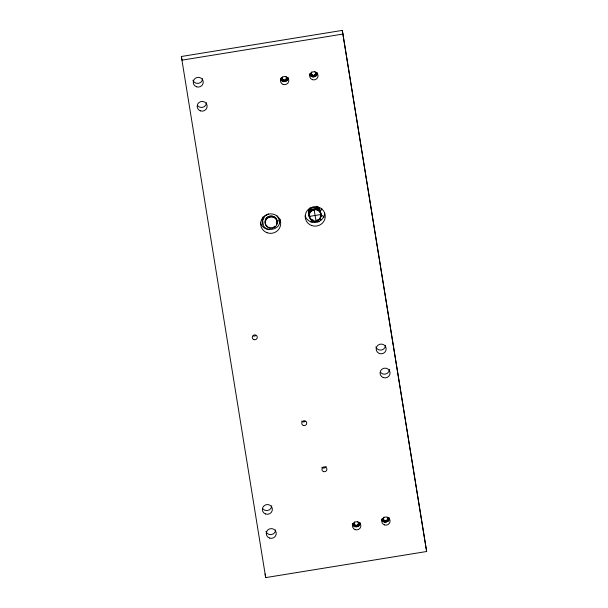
<?xml version="1.0" encoding="UTF-8"?>
<svg xmlns="http://www.w3.org/2000/svg" width="608" height="608" viewBox="0 0 608 608"><rect width="100%" height="100%" fill="white"/><g stroke="black" fill="none" stroke-linecap="round" stroke-linejoin="round"><path stroke-width="0.91" d="M309.753 217.383L308.986 214.502L309.305 211.789L310.323 209.676L310.019 207.845C307.747 211.341 308.598 216.25 310.893 219.518M284.149 80.203L282.249 79.108L280.448 79.595L283.313 81.601L284.035 81.67L284.149 80.203C286.094 80.347 287.234 77.611 285.646 76.403M313.394 75.468L311.494 74.366L309.685 74.852L312.558 76.859L313.28 76.927L313.394 75.468C315.537 75.628 316.532 72.436 314.579 71.44M356.197 525.449L356.083 526.908L358.796 525.981L360.278 523.579L358.416 523.686C357.74 527.197 352.154 524.628 354.563 521.884M385.442 520.706L384.332 520.41L383.382 519.27L381.436 519.452L383.899 521.915L385.328 522.173L385.442 520.706C387.205 520.82 388.421 518.51 387.205 517.172M262.785 223.007L262.534 218.333C259.236 236.71 288.868 229.664 276.579 215.452M265.149 221.608C265.21 213.583 278.228 214.708 277.142 222.634C277.081 230.66 264.062 229.535 265.149 221.608L265.377 223.524M265.301 222.52C265.156 215.711 276.222 214.837 277.073 221.631M284.035 81.67L286.14 81.138L287.706 79.663L288.306 77.626L286.414 78.067M278.996 221.32L279.148 219.906L279.452 221.738M313.28 76.927L315.385 76.403L316.95 74.921L317.551 72.884L315.658 73.325M309.487 217.39L308.682 212.671L309.084 215.498C307.663 208.194 319.831 206.218 320.788 213.598C322.704 219.754 314.26 224.922 310.483 219.131C305.467 213.469 315.218 205.899 319.694 211.804C324.338 216.98 316.152 224.496 311.197 219.845L311.045 218.933M358.416 523.686L358.332 522.568L357.382 521.428M262.838 220.172L264.746 216.357L268.348 213.963M283.313 81.601L283.761 80.172M312.558 76.859L313.006 75.43M355.809 525.411L355.353 526.84L354.654 526.65L352.192 524.187L354.137 524.005M384.598 522.105L385.054 520.668M282.287 76.95L282.249 79.108M320.006 217.474L320.462 216.57L320.614 217.489M358.31 524.043L360.073 524.263L359.959 523.572L359.754 524.902L358.135 524.385M282.606 81.411L283.396 80.066M312.634 75.331L311.851 76.669L310.566 75.164M355.437 525.312L354.654 526.65L354.54 525.966M384.682 520.57L383.899 521.915L383.785 521.223M320.902 216.516L320.401 211.341L321.845 208.932M311.76 71.896L311.258 72.907L311.494 74.366M359.108 524.719L359.959 523.572M383.808 517.142L383.382 519.27M385.328 522.173L388.041 521.238L389.523 518.837L387.661 518.943M310.323 209.676C313.47 204.881 320.644 208.529 320.788 213.598L319.983 209.988L317.862 206.948L318.166 208.78M281.952 81.1L283.047 79.906M311.197 76.365L312.292 75.164M353.993 526.346L355.087 525.152M383.238 521.603L384.332 520.41M311.767 222.118L313.287 221M281.36 80.689L282.735 79.686M310.604 75.947L311.98 74.944M353.408 525.935L354.776 524.932M384.02 520.19L382.645 521.193L382.029 520L382.143 520.684L383.754 519.924M387.319 520.957L387.927 520.554L388.041 521.238L386.878 520.212M280.85 80.18L282.462 79.42M311.706 74.678L310.095 75.438L309.981 74.754M354.51 524.658L352.898 525.426L352.784 524.734M387.676 518.191L388.922 517.674M352.488 524.841L354.289 524.354M381.733 520.098L383.534 519.612M358.454 523.306L360.354 522.865M387.699 518.563L389.599 518.122M265.696 577.6L181.359 56.491L342.304 30.4L426.641 551.509L265.696 577.6L265.088 573.937M342.912 34.063L181.974 60.154L181.359 56.491M309.244 216.418L320.94 214.518M310.042 74.146L311.334 74.024M280.797 78.888L282.089 78.766M315.613 73.697L317.475 73.591M286.368 78.44L288.23 78.333M309.89 73.568L311.243 73.659M280.645 78.303L281.998 78.402M381.938 518.806L383.283 518.905M352.693 523.549L354.038 523.64M315.506 74.062L317.27 74.275L317.156 73.591M286.262 78.804L288.025 79.017M387.554 519.308L389.318 519.521L389.204 518.837L388.998 520.159L387.38 519.642M315.339 74.404L316.95 74.921M286.094 79.139L287.706 79.663M311.083 75.673L311.737 75.985M281.838 80.416L282.492 80.72M315.111 74.708L316.517 75.498M285.866 79.45L287.28 80.241M387.152 519.954L388.565 520.744M357.907 524.689L359.32 525.479M317.399 220.795L319.018 221.76M319.382 218.888L320.956 219.944M320.522 214.198L324.216 217.17M314.83 74.974L315.993 76L315.879 75.308M285.585 79.716L286.748 80.735L286.634 80.051M357.633 524.955L358.796 525.981L358.682 525.297M314.511 75.187L315.385 76.403M285.266 79.929L286.14 81.138M386.551 520.425L387.433 521.641M357.306 525.168L358.188 526.384M309.274 215.445L309.905 216.729M314.154 75.339L314.716 76.692M284.909 80.081L285.479 81.434M386.202 520.585L386.764 521.938M356.957 525.327L357.519 526.68M262.474 221.175L263.135 224.382M426.641 551.509L342.304 30.4M313.895 76.182L314.009 76.874L313.781 75.438M320.401 211.341L321.009 215.521M319.983 209.988L320.294 211.82M320.12 211.713L320.272 212.633M319.352 208.711L319.664 210.543M319.542 210.885L319.694 211.804M318.668 207.754L318.972 209.585M318.828 210.17L318.98 211.082M317.992 209.585L318.144 210.505M316.844 206.234L317.148 208.065M317.064 209.152L317.216 210.072M316.069 208.886L316.228 209.798M317.802 219.564L317.954 220.484M315.043 208.787L315.202 209.699M316.859 219.982L317.011 220.902M314.017 208.863L316.008 221.152M313.014 209.114L313.166 210.034M312.071 209.532L312.223 210.444M313.796 220.218L313.956 221.13M311.212 210.102L311.364 211.014M312.808 219.944L312.96 220.864M310.475 210.801L310.627 211.721M311.881 219.511L312.033 220.43M309.442 208.802L309.753 210.642M309.867 211.622L310.019 212.534M308.993 209.958L309.305 211.789M309.411 212.526L309.563 213.446M310.331 218.211L310.483 219.131M308.735 211.242L309.046 213.074M309.122 213.499L309.282 214.411M309.016 214.495L309.578 217.276M284.65 80.925L284.764 81.616L284.536 80.18M356.698 526.171L356.812 526.855L356.577 525.418M276.67 219.739L276.822 220.658M277.142 222.634L276.921 220.712M276.252 218.827L276.404 219.739M276.883 222.718L277.035 223.63M275.675 217.998L275.827 218.91M276.594 223.683L276.746 224.595M274.96 217.284L275.112 218.196M274.124 216.699L274.276 217.611M273.197 216.266L273.349 217.178M274.793 226.108L274.945 227.027M272.202 215.992L272.361 216.912M273.934 226.678L274.086 227.597M271.176 215.901L271.335 216.813M270.15 215.977L270.302 216.889M271.989 227.346L272.141 228.266M269.146 216.228L269.298 217.14M268.204 216.646L268.356 217.558M269.937 227.331L270.089 228.243M267.345 217.208L267.505 218.128M268.941 227.058L269.093 227.977M266.608 217.915L266.76 218.834M266 218.736L266.152 219.648M267.178 226.039L267.33 226.959M265.544 219.64L265.696 220.552M266.464 225.325L266.616 226.244M265.255 220.605L265.415 221.525M266.038 225.416L265.468 223.584L265.62 224.496M262.937 216.965L263.241 218.796M262.375 219.754L262.686 221.586M385.822 520.676L386.057 522.112M324.657 212.785A10.032 9.751 -9.5 0 1 305.14 215.954M280.06 219.161A10.032 9.751 -9.5 0 1 279.414 223.364M269.002 229.657A10.032 9.751 -9.5 0 1 260.323 222.361M255.732 335.548A2.508 2.44 -9.5 0 1 253.255 335.95M326.131 466.48A2.508 2.44 -9.5 0 1 321.837 467.172M305.193 421.382A2.508 2.44 -9.5 0 1 301.674 421.048M202.646 78.584A5.016 4.879 -9.5 0 1 192.888 80.172M206.538 102.653A5.016 4.879 -9.5 0 1 197.63 105.724M275.667 529.849A5.016 4.879 -9.5 0 1 265.909 531.43M271.768 505.78A5.016 4.879 -9.5 0 1 262.861 508.843M385.556 345.314A5.016 4.879 -9.5 0 1 375.805 346.902M389.454 369.383A5.016 4.879 -9.5 0 1 380.54 372.453M312.497 220.149L310.247 221.852L312.497 220.142M318.052 221.783L316.434 220.833L318.06 221.791M311.638 225.522A10.032 9.751 -9.5 0 0 325.143 214.776A10.032 9.751 -9.5 0 0 308.94 208.848A10.032 9.751 -9.5 0 0 311.638 225.522M267.072 232.742A10.032 9.751 -9.5 0 0 280.577 221.996A10.032 9.751 -9.5 0 0 264.374 216.068A10.032 9.751 -9.5 0 0 267.072 232.742M312.352 79.648A4.195 4.081 -9.5 0 0 317.999 75.149A4.195 4.081 -9.5 0 0 311.22 72.671A4.195 4.081 -9.5 0 0 312.352 79.648M283.108 84.39A4.195 4.081 -9.5 0 0 288.754 79.891A4.195 4.081 -9.5 0 0 281.975 77.414A4.195 4.081 -9.5 0 0 283.108 84.39M355.148 529.629A4.195 4.081 -9.5 0 0 360.802 525.137A4.195 4.081 -9.5 0 0 354.023 522.652A4.195 4.081 -9.5 0 0 355.148 529.629M384.393 524.886A4.195 4.081 -9.5 0 0 390.047 520.395A4.195 4.081 -9.5 0 0 383.268 517.917A4.195 4.081 -9.5 0 0 384.393 524.886M253.87 339.614A2.508 2.44 -9.5 0 0 257.245 336.923A2.508 2.44 -9.5 0 0 253.194 335.441A2.508 2.44 -9.5 0 0 253.87 339.614M323.502 471.572A2.508 2.44 -9.5 0 0 326.876 468.89A2.508 2.44 -9.5 0 0 322.825 467.408A2.508 2.44 -9.5 0 0 323.502 471.572M303.331 425.448A2.508 2.44 -9.5 0 0 306.713 422.758A2.508 2.44 -9.5 0 0 302.662 421.276A2.508 2.44 -9.5 0 0 303.331 425.448M196.445 86.784A5.016 4.879 -9.5 0 0 203.201 81.411A5.016 4.879 -9.5 0 0 195.1 78.447A5.016 4.879 -9.5 0 0 196.445 86.784M200.336 110.854A5.016 4.879 -9.5 0 0 207.092 105.48A5.016 4.879 -9.5 0 0 198.991 102.516A5.016 4.879 -9.5 0 0 200.336 110.854M269.466 538.042A5.016 4.879 -9.5 0 0 276.214 532.676A5.016 4.879 -9.5 0 0 268.113 529.705A5.016 4.879 -9.5 0 0 269.466 538.042M265.567 513.98A5.016 4.879 -9.5 0 0 272.323 508.607A5.016 4.879 -9.5 0 0 264.222 505.643A5.016 4.879 -9.5 0 0 265.567 513.98M379.362 353.514A5.016 4.879 -9.5 0 0 386.11 348.141A5.016 4.879 -9.5 0 0 378.009 345.177A5.016 4.879 -9.5 0 0 379.362 353.514M383.253 377.583A5.016 4.879 -9.5 0 0 390.009 372.21A5.016 4.879 -9.5 0 0 381.9 369.246A5.016 4.879 -9.5 0 0 383.253 377.583"/></g></svg>
